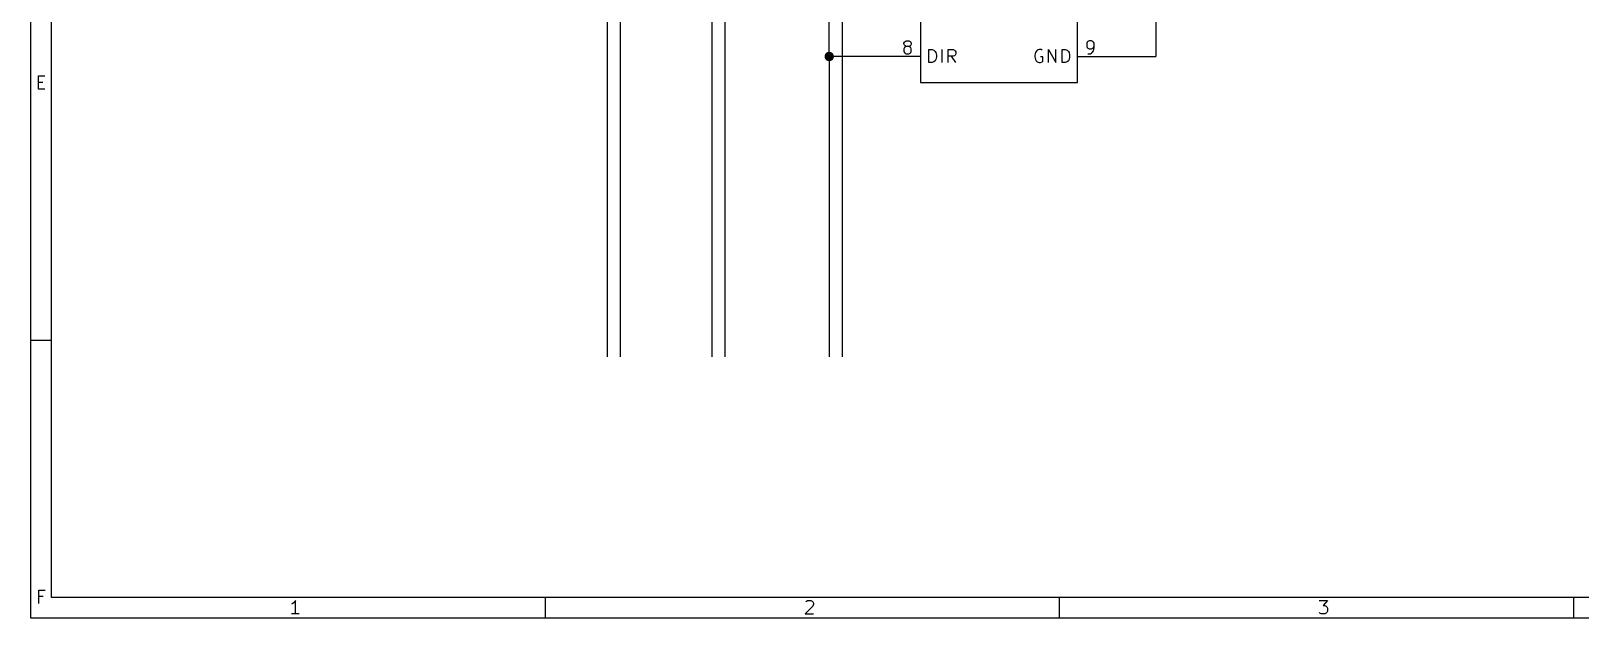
# Model space of a CAD drawing. Extents: x 0.4 to 16.1, y -11.3 to -0.4.
# Drawn here: x 0.39 to 6.32, y -11.3 to -9.05 of the extents above; entities that cross this region are included whole.
import ezdxf

# ---------------------------------------------------------------- set-up
doc = ezdxf.new("R2010")
doc.units = 0
doc.header["$MEASUREMENT"] = 0
for name, color, linetype in [('BLACK', 7, 'CONTINUOUS'), ('CYAN2', 4, 'CONTINUOUS'), ('GREEN3', 91, 'CONTINUOUS'), ('LYELLOW', 51, 'CONTINUOUS'), ('RED2', 1, 'CONTINUOUS'), ('RED3', 11, 'CONTINUOUS')]:
    doc.layers.add(name, color=color, linetype=linetype)

msp = doc.modelspace()

# ---------------------------------------------------------------- linework, layer by layer
at = {"layer": 'BLACK', "linetype": 'CONTINUOUS'}
for p in [(4.7, -8.15), (4.5, -9.15)]:
    msp.add_line(p, (4.7, -9.15), dxfattribs=at)
at = {"layer": 'CYAN2', "linetype": 'CONTINUOUS'}
for p, q in [((3.8319, -9.1731), (3.8319, -9.1231)), ((3.8319, -9.1231), (3.8438, -9.1231)), ((3.8438, -9.1231), (3.8509, -9.1255)), ((3.8509, -9.1255), (3.8557, -9.1303)), ((3.8557, -9.1303), (3.8581, -9.135)), ((3.8819, -9.1731), (3.8819, -9.1231)), ((3.9057, -9.1731), (3.9057, -9.1231)), ((3.9057, -9.1231), (3.9248, -9.1231)), ((3.9248, -9.1231), (3.9295, -9.1255)), ((3.9295, -9.1255), (3.9319, -9.1279)), ((3.9319, -9.1279), (3.9343, -9.1327)), ((3.9343, -9.1327), (3.9343, -9.1398)), ((4.2419, -9.1303), (4.2395, -9.135)), ((4.2467, -9.1255), (4.2419, -9.1303)), ((4.2538, -9.1231), (4.2467, -9.1255)), ((4.2609, -9.1231), (4.2538, -9.1231)), ((4.2657, -9.1255), (4.2609, -9.1231)), ((4.2895, -9.1731), (4.2895, -9.1231)), ((4.2895, -9.1231), (4.3181, -9.1731)), ((4.3181, -9.1731), (4.3181, -9.1231)), ((4.3419, -9.1731), (4.3419, -9.1231)), ((4.3419, -9.1231), (4.3538, -9.1231)), ((4.3538, -9.1231), (4.3609, -9.1255)), ((4.3609, -9.1255), (4.3657, -9.1303)), ((4.3657, -9.1303), (4.3681, -9.135)), ((3.8438, -9.1731), (3.8319, -9.1731)), ((3.8509, -9.1708), (3.8438, -9.1731)), ((3.8557, -9.166), (3.8509, -9.1708)), ((3.8581, -9.1612), (3.8557, -9.166)), ((3.8581, -9.135), (3.8605, -9.1446)), ((3.8605, -9.1517), (3.8581, -9.1612)), ((3.8605, -9.1446), (3.8605, -9.1517)), ((3.9248, -9.1493), (3.9057, -9.1493)), ((3.9343, -9.1731), (3.9176, -9.1493)), ((3.9295, -9.1469), (3.9248, -9.1493)), ((3.9319, -9.1446), (3.9295, -9.1469)), ((3.9343, -9.1398), (3.9319, -9.1446)), ((4.2395, -9.135), (4.2371, -9.1446)), ((4.2371, -9.1446), (4.2371, -9.1517)), ((4.2371, -9.1517), (4.2395, -9.1612)), ((4.2395, -9.1612), (4.2419, -9.166)), ((4.2419, -9.166), (4.2467, -9.1708)), ((4.2467, -9.1708), (4.2538, -9.1731)), ((4.2538, -9.1731), (4.2586, -9.1731)), ((4.2681, -9.1517), (4.2586, -9.1517)), ((4.2586, -9.1731), (4.2657, -9.1708)), ((4.2657, -9.1708), (4.2681, -9.1684)), ((4.2681, -9.1684), (4.2681, -9.1517)), ((4.3538, -9.1731), (4.3419, -9.1731)), ((4.3609, -9.1708), (4.3538, -9.1731)), ((4.3657, -9.166), (4.3609, -9.1708)), ((4.3681, -9.1612), (4.3657, -9.166)), ((4.3681, -9.135), (4.3705, -9.1446)), ((4.3705, -9.1517), (4.3681, -9.1612)), ((4.3705, -9.1446), (4.3705, -9.1517))]:
    msp.add_line(p, q, dxfattribs=at)
at = {"layer": 'GREEN3', "linetype": 'CONTINUOUS'}
for p, q in [((2.6, -4.15), (2.6, -10.3)), ((2.65, -4.3), (2.65, -10.3)), ((3, -5.75), (3, -10.3)), ((3.05, -5.9), (3.05, -10.3)), ((3.45, -9.15), (3.45, -7.55)), ((3.5, -9), (3.5, -10.3)), ((3.7, -9.15), (3.45, -9.15)), ((3.45, -9.15), (3.45, -10.3))]:
    msp.add_line(p, q, dxfattribs=at)
at = {"layer": 'GREEN3', "const_width": 0.018}
msp.add_lwpolyline([(3.441, -9.15, 1), (3.459, -9.15, 1)], format="xyb", close=True, dxfattribs=at)
at = {"layer": 'LYELLOW', "linetype": 'CONTINUOUS'}
for p, q in [((3.8, -7.9), (3.8, -9.25)), ((4.4, -9.25), (4.4, -7.9)), ((3.8, -9.25), (4.4, -9.25))]:
    msp.add_line(p, q, dxfattribs=at)
at = {"layer": 'RED2', "linetype": 'CONTINUOUS'}
for p, q in [((0.3937, -11.2993), (0.3937, -0.3937)), ((0.4724, -11.2206), (0.4724, -0.4724)), ((3.8, -7.9), (3.8, -9.25)), ((4.4, -9.25), (4.4, -7.9)), ((3.8, -9.15), (3.7, -9.15)), ((4.4, -9.15), (4.5, -9.15)), ((0.4221, -9.2753), (0.4221, -9.2242)), ((0.4221, -9.2242), (0.4465, -9.2242)), ((0.4221, -9.2485), (0.4392, -9.2485)), ((3.8, -9.25), (4.4, -9.25)), ((0.4465, -9.2753), (0.4221, -9.2753)), ((0.3937, -10.2362), (0.4724, -10.2362)), ((0.4233, -11.2438), (0.4233, -11.1927)), ((0.4233, -11.1927), (0.4477, -11.1927)), ((0.4404, -11.217), (0.4233, -11.217)), ((16.0626, -11.2206), (0.4724, -11.2206)), ((1.3965, -11.2443), (1.3916, -11.2467)), ((1.4013, -11.2394), (1.3965, -11.2443)), ((1.4062, -11.2321), (1.4013, -11.2394)), ((1.4062, -11.2833), (1.4062, -11.2321)), ((2.3622, -11.2206), (2.3622, -11.2993)), ((3.3869, -11.2541), (3.3576, -11.2833)), ((3.3601, -11.237), (3.3625, -11.2346)), ((3.3625, -11.2346), (3.3674, -11.2321)), ((3.3674, -11.2321), (3.3796, -11.2321)), ((3.3796, -11.2321), (3.3845, -11.2346)), ((3.3845, -11.2346), (3.3869, -11.237)), ((3.3869, -11.237), (3.3893, -11.2419)), ((3.3893, -11.2467), (3.3869, -11.2541)), ((3.3893, -11.2419), (3.3893, -11.2467)), ((4.3307, -11.2206), (4.3307, -11.2993)), ((5.3262, -11.2321), (5.3578, -11.2321)), ((5.3578, -11.2321), (5.3408, -11.2516)), ((5.3408, -11.2516), (5.3481, -11.2516)), ((5.3481, -11.2516), (5.353, -11.2541)), ((5.353, -11.2541), (5.3554, -11.2565)), ((5.3554, -11.2565), (5.3578, -11.2614)), ((5.3578, -11.2614), (5.3578, -11.2736)), ((6.2992, -11.2206), (6.2992, -11.2993)), ((16.1413, -11.2993), (0.3937, -11.2993)), ((1.4208, -11.2833), (1.3916, -11.2833)), ((3.3576, -11.2833), (3.3893, -11.2833)), ((5.3286, -11.2809), (5.3262, -11.2784)), ((5.3335, -11.2833), (5.3286, -11.2809)), ((5.3481, -11.2833), (5.3335, -11.2833)), ((5.353, -11.2809), (5.3481, -11.2833)), ((5.3554, -11.2784), (5.353, -11.2809)), ((5.3578, -11.2736), (5.3554, -11.2784))]:
    msp.add_line(p, q, dxfattribs=at)
at = {"layer": 'RED3', "linetype": 'CONTINUOUS'}
for p, q in [((3.7357, -9.0994), (3.7381, -9.0946)), ((3.7357, -9.1018), (3.7357, -9.0994)), ((3.7381, -9.1065), (3.7357, -9.1018)), ((3.7381, -9.1161), (3.7357, -9.1208)), ((3.7357, -9.1208), (3.7357, -9.1304)), ((3.7357, -9.1304), (3.7381, -9.1351)), ((3.7381, -9.0946), (3.7405, -9.0923)), ((3.7405, -9.1089), (3.7381, -9.1065)), ((3.7405, -9.1137), (3.7381, -9.1161)), ((3.7405, -9.0923), (3.7452, -9.0899)), ((3.7452, -9.1113), (3.7405, -9.1089)), ((3.7452, -9.1113), (3.7405, -9.1137)), ((3.7452, -9.0899), (3.7548, -9.0899)), ((3.7548, -9.1113), (3.7452, -9.1113)), ((3.7548, -9.0899), (3.7595, -9.0923)), ((3.7595, -9.1089), (3.7548, -9.1113)), ((3.7595, -9.1137), (3.7548, -9.1113)), ((3.7595, -9.0923), (3.7619, -9.0946)), ((3.7619, -9.1065), (3.7595, -9.1089)), ((3.7619, -9.1161), (3.7595, -9.1137)), ((3.7619, -9.0946), (3.7643, -9.0994)), ((3.7643, -9.1018), (3.7619, -9.1065)), ((3.7643, -9.1208), (3.7619, -9.1161)), ((3.7619, -9.1351), (3.7643, -9.1304)), ((3.7643, -9.0994), (3.7643, -9.1018)), ((3.7643, -9.1304), (3.7643, -9.1208)), ((4.4381, -9.0946), (4.4357, -9.0994)), ((4.4357, -9.0994), (4.4357, -9.1113)), ((4.4357, -9.1113), (4.4381, -9.1161)), ((4.4405, -9.0923), (4.4381, -9.0946)), ((4.4381, -9.1161), (4.4405, -9.1184)), ((4.4452, -9.0899), (4.4405, -9.0923)), ((4.4405, -9.1184), (4.4452, -9.1208)), ((4.4548, -9.0899), (4.4452, -9.0899)), ((4.4452, -9.1208), (4.4548, -9.1208)), ((4.4595, -9.0923), (4.4548, -9.0899)), ((4.4548, -9.1208), (4.4595, -9.1184)), ((4.4571, -9.1351), (4.4619, -9.128)), ((4.4619, -9.0946), (4.4595, -9.0923)), ((4.4595, -9.1184), (4.4619, -9.1161)), ((4.4643, -9.0994), (4.4619, -9.0946)), ((4.4619, -9.1161), (4.4643, -9.1113)), ((4.4619, -9.128), (4.4643, -9.1184)), ((4.4643, -9.1184), (4.4643, -9.0994)), ((3.7381, -9.1351), (3.7405, -9.1375)), ((3.7405, -9.1375), (3.7452, -9.1399)), ((3.7452, -9.1399), (3.7548, -9.1399)), ((3.7548, -9.1399), (3.7595, -9.1375)), ((3.7595, -9.1375), (3.7619, -9.1351)), ((4.4405, -9.1399), (4.45, -9.1399)), ((4.45, -9.1399), (4.4548, -9.1375)), ((4.4548, -9.1375), (4.4571, -9.1351))]:
    msp.add_line(p, q, dxfattribs=at)

doc.saveas('drawing.dxf')
